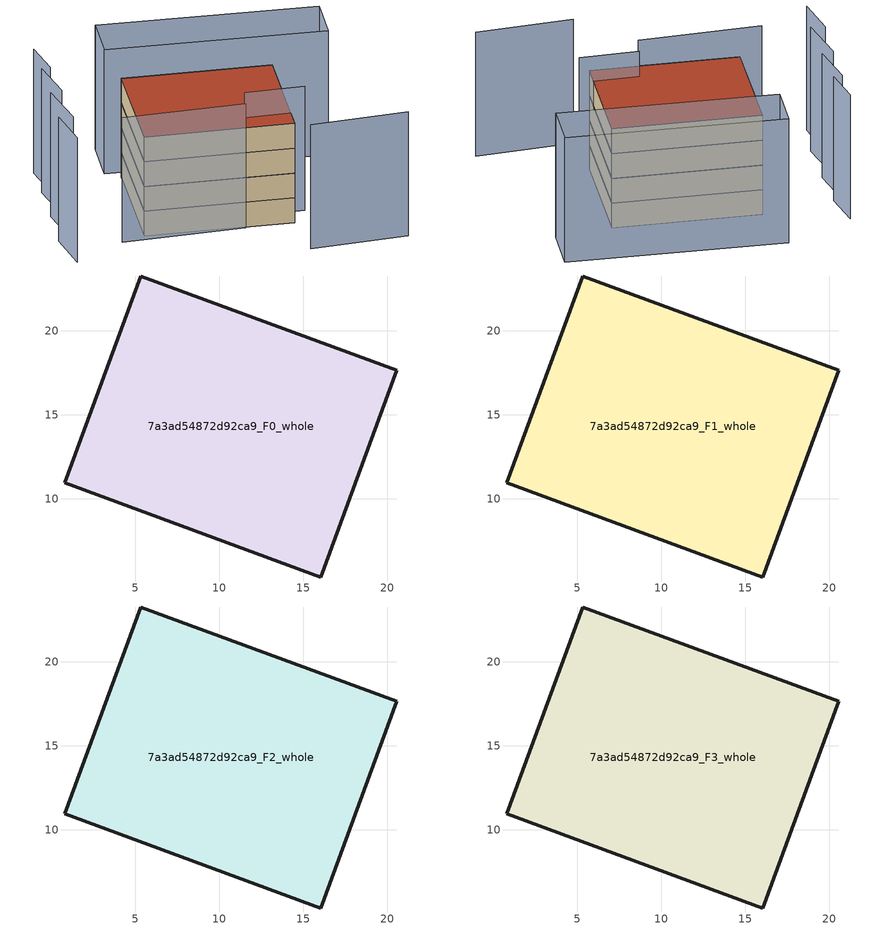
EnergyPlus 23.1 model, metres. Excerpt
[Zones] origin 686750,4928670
7a3ad54872d92ca9_F0_whole
 floor ground (EU_floor_Construction): 16.05,5.33 20.57,17.66 5.34,23.26 0.81,10.93 z0
 wall outside (EU_wall_Construction): 0.81,10.93 5.34,23.26 20.57,17.66 16.05,5.33 0.81,10.93 z0:3
7a3ad54872d92ca9_F1_whole
 floor to 7a3ad54872d92ca9_F0_whole (EU_floor_Construction): 16.04,5.33 20.57,17.66 5.34,23.26 0.81,10.93 z3
 wall outside (EU_wall_Construction): 0.81,10.93 5.34,23.26 20.57,17.66 16.05,5.33 0.81,10.93 z3:6
7a3ad54872d92ca9_F2_whole
 floor to 7a3ad54872d92ca9_F1_whole (EU_floor_Construction): 16.04,5.33 20.57,17.66 5.34,23.26 0.81,10.93 z6
 wall outside (EU_wall_Construction): 0.81,10.93 5.34,23.26 20.57,17.66 16.05,5.33 0.81,10.93 z6:9
7a3ad54872d92ca9_F3_whole
 floor to 7a3ad54872d92ca9_F2_whole (EU_floor_Construction): 16.04,5.33 20.57,17.66 5.34,23.26 0.81,10.93 z9
 wall outside (EU_wall_Construction): 0.81,10.93 5.34,23.26 20.57,17.66 16.05,5.33 0.81,10.93 z9:12
 roof outside (EU_roof_Construction): 20.57,17.66 16.05,5.33 0.81,10.93 5.34,23.26 z12
shading: -7.51,14.59 -8.15,9.71 / 14.59,-0.47 24.94,-3.25 / 12.15,9.2 18.35,7.11 / -1.81,11.03 11.03,7.06 / -5.46,19.68 -6.15,13.95 / -3.6,24.68 -4.21,19.52 / -2.2,28.77 -2.72,24.49 / 6.12,29.98 28.64,21.49 / 28.64,21.49 26.71,16.36 / 26.71,16.36 4.19,24.85 / 4.19,24.85 6.12,29.98 z0:15
[Building]
EU S2 Campaign: North Axis=0; Terrain=City; Solar Distribution=FullExterior
[Site:Location]
Bologna: Latitude=44.5; Longitude=11.25; Time Zone=1; Elevation=37
[SizingPeriod:WeatherFileDays]
AnnualSizingPeriod: Begin Month=1; Begin Day of Month=1; End Month=12; End Day of Month=31; Day of Week for Start Day=Monday; Use Weather File Daylight Saving Period=No; Use Weather File Rain and Snow Indicators=No
[MATERIAL]
EU_InternalMass_Material: Roughness=MediumRough; Thickness=0.1; Conductivity=1; Density=1800; Specific Heat=900; Thermal Absorptance=0.9; Solar Absorptance=0.7; Visible Absorptance=0.7
[MATERIAL:NOMASS] Roughness=MediumRough; Thermal Absorptance=0.9; Solar Absorptance=0.7; Visible Absorptance=0.7
Name | Thermal Resistance
EU_wall_NoMass | 0.937881
EU_roof_NoMass | 0.548572
EU_floor_NoMass | 0.71348
[CONSTRUCTION]
EU_wall_Construction: EU_wall_NoMass
EU_roof_Construction: EU_roof_NoMass
EU_floor_Construction: EU_floor_NoMass
EU_InternalMass_Construction: EU_InternalMass_Material
[ZONE] Type=1; Multiplier=1; Ceiling Height=autocalculate; Volume=639.338; Floor Area=autocalculate; Part of Total Floor Area=Yes
7a3ad54872d92ca9_F0_whole; 7a3ad54872d92ca9_F1_whole; 7a3ad54872d92ca9_F2_whole; 7a3ad54872d92ca9_F3_whole
[INTERNALMASS] Construction=EU_InternalMass_Construction; Surface Area=213.113
Name | Zone or ZoneList
7a3ad54872d92ca9_F0_whole_EU_InternalMass | 7a3ad54872d92ca9_F0_whole
7a3ad54872d92ca9_F1_whole_EU_InternalMass | 7a3ad54872d92ca9_F1_whole
7a3ad54872d92ca9_F2_whole_EU_InternalMass | 7a3ad54872d92ca9_F2_whole
7a3ad54872d92ca9_F3_whole_EU_InternalMass | 7a3ad54872d92ca9_F3_whole
[OTHEREQUIPMENT] Fuel Type=Electricity; Design Level Calculation Method=Watts/Area; Power per Zone Floor Area=1; Fraction Latent=0; Fraction Radiant=0; Fraction Lost=0; Carbon Dioxide Generation Rate=0; EndUse Subcategory=EU_Step8_InternalGains
Name | Zone or ZoneList or Space or SpaceList | Schedule
EU_Step8_InternalGain_7a3ad54872d92ca9_F0_whole_f000 | 7a3ad54872d92ca9_F0_whole | EU_Step8_GainSchedule_7a3ad54872d92ca9_F0_whole_f000
EU_Step8_InternalGain_7a3ad54872d92ca9_F1_whole_f000 | 7a3ad54872d92ca9_F1_whole | EU_Step8_GainSchedule_7a3ad54872d92ca9_F1_whole_f000
EU_Step8_InternalGain_7a3ad54872d92ca9_F2_whole_f000 | 7a3ad54872d92ca9_F2_whole | EU_Step8_GainSchedule_7a3ad54872d92ca9_F2_whole_f000
EU_Step8_InternalGain_7a3ad54872d92ca9_F3_whole_f000 | 7a3ad54872d92ca9_F3_whole | EU_Step8_GainSchedule_7a3ad54872d92ca9_F3_whole_f000
[ZONEVENTILATION:DESIGNFLOWRATE] Schedule=EU_AlwaysOn; Design Flow Rate Calculation Method=AirChanges/Hour; Air Changes per Hour=0.687892; Ventilation Type=Natural; Fan Pressure Rise=0; Fan Total Efficiency=1; Constant Term Coefficient=1; Temperature Term Coefficient=0; Velocity Term Coefficient=0; Velocity Squared Term Coefficient=0; Minimum Indoor Temperature=-100; Maximum Indoor Temperature=100; Delta Temperature=-100; Minimum Outdoor Temperature=-100; Maximum Outdoor Temperature=100; Maximum Wind Speed=40
Name | Zone or ZoneList or Space or SpaceList
EU_ConstantAir_7a3ad54872d92ca9_F0_whole | 7a3ad54872d92ca9_F0_whole
EU_ConstantAir_7a3ad54872d92ca9_F1_whole | 7a3ad54872d92ca9_F1_whole
EU_ConstantAir_7a3ad54872d92ca9_F2_whole | 7a3ad54872d92ca9_F2_whole
EU_ConstantAir_7a3ad54872d92ca9_F3_whole | 7a3ad54872d92ca9_F3_whole
[HVACTEMPLATE:THERMOSTAT] Constant Heating Setpoint=20; Constant Cooling Setpoint=50
EU_HeatOnly_7a3ad54872d92ca9_F0_whole; EU_HeatOnly_7a3ad54872d92ca9_F1_whole; EU_HeatOnly_7a3ad54872d92ca9_F2_whole; EU_HeatOnly_7a3ad54872d92ca9_F3_whole
[HVACTEMPLATE:ZONE:IDEALLOADSAIRSYSTEM] System Availability Schedule=EU_AlwaysOn; Maximum Heating Supply Air Temperature=50; Minimum Cooling Supply Air Temperature=13; Maximum Heating Supply Air Humidity Ratio=0.0156; Minimum Cooling Supply Air Humidity Ratio=0.0077; Heating Limit=NoLimit; Cooling Limit=NoLimit; Heating Availability Schedule=EU_AlwaysOn; Cooling Availability Schedule=EU_CoolingOff; Dehumidification Control Type=ConstantSensibleHeatRatio; Cooling Sensible Heat Ratio=0.7; Dehumidification Setpoint=60; Humidification Control Type=None; Humidification Setpoint=30; Outdoor Air Method=None; Outdoor Air Flow Rate per Person=0.00944; Outdoor Air Flow Rate per Zone Floor Area=0; Outdoor Air Flow Rate per Zone=0; Demand Controlled Ventilation Type=None; Outdoor Air Economizer Type=NoEconomizer; Heat Recovery Type=None; Sensible Heat Recovery Effectiveness=0.7; Latent Heat Recovery Effectiveness=0.65
Name | Template Thermostat
7a3ad54872d92ca9_F0_whole | EU_HeatOnly_7a3ad54872d92ca9_F0_whole
7a3ad54872d92ca9_F1_whole | EU_HeatOnly_7a3ad54872d92ca9_F1_whole
7a3ad54872d92ca9_F2_whole | EU_HeatOnly_7a3ad54872d92ca9_F2_whole
7a3ad54872d92ca9_F3_whole | EU_HeatOnly_7a3ad54872d92ca9_F3_whole
[SIZING:ZONE] Zone Cooling Design Supply Air Temperature Input Method=SupplyAirTemperature; Zone Cooling Design Supply Air Temperature=13; Zone Heating Design Supply Air Temperature Input Method=SupplyAirTemperature; Zone Heating Design Supply Air Temperature=50; Zone Cooling Design Supply Air Humidity Ratio=0.008; Zone Heating Design Supply Air Humidity Ratio=0.008; Cooling Design Air Flow Method=DesignDay; Cooling Design Air Flow Rate=0; Cooling Minimum Air Flow per Zone Floor Area=0.000762; Cooling Minimum Air Flow=0; Cooling Minimum Air Flow Fraction=0.2; Heating Design Air Flow Method=DesignDay; Heating Design Air Flow Rate=0; Heating Maximum Air Flow per Zone Floor Area=0.002032; Heating Maximum Air Flow=0.141576; Heating Maximum Air Flow Fraction=0.3; Account for Dedicated Outdoor Air System=No; Dedicated Outdoor Air System Control Strategy=NeutralSupplyAir; Dedicated Outdoor Air Low Setpoint Temperature for Design=autosize; Dedicated Outdoor Air High Setpoint Temperature for Design=autosize; Zone Load Sizing Method=Sensible Load Only No Latent Load; Zone Latent Cooling Design Supply Air Humidity Ratio Input Method=HumidityRatioDifference; Zone Cooling Design Supply Air Humidity Ratio Difference=0.005; Zone Latent Heating Design Supply Air Humidity Ratio Input Method=HumidityRatioDifference; Zone Humidification Design Supply Air Humidity Ratio Difference=0.005
7a3ad54872d92ca9_F0_whole; 7a3ad54872d92ca9_F1_whole; 7a3ad54872d92ca9_F2_whole; 7a3ad54872d92ca9_F3_whole
[SCHEDULE:CONSTANT]
Name | Hourly Value
EU_AlwaysOn | 1
EU_CoolingOff | 0
[SCHEDULE:FILE] Column Number=1; Rows to Skip at Top=0; Number of Hours of Data=8760; Column Separator=Comma; Interpolate to Timestep=No; Minutes per Item=60; Adjust Schedule for Daylight Savings=Yes
Name | File
EU_Step8_GainSchedule_7a3ad54872d92ca9_F0_whole_f000 | ../../schedules/7a3ad54872d92ca9/7a3ad54872d92ca9_F0_whole_f000_gain.csv
EU_Step8_GainSchedule_7a3ad54872d92ca9_F1_whole_f000 | ../../schedules/7a3ad54872d92ca9/7a3ad54872d92ca9_F1_whole_f000_gain.csv
EU_Step8_GainSchedule_7a3ad54872d92ca9_F2_whole_f000 | ../../schedules/7a3ad54872d92ca9/7a3ad54872d92ca9_F2_whole_f000_gain.csv
EU_Step8_GainSchedule_7a3ad54872d92ca9_F3_whole_f000 | ../../schedules/7a3ad54872d92ca9/7a3ad54872d92ca9_F3_whole_f000_gain.csv
